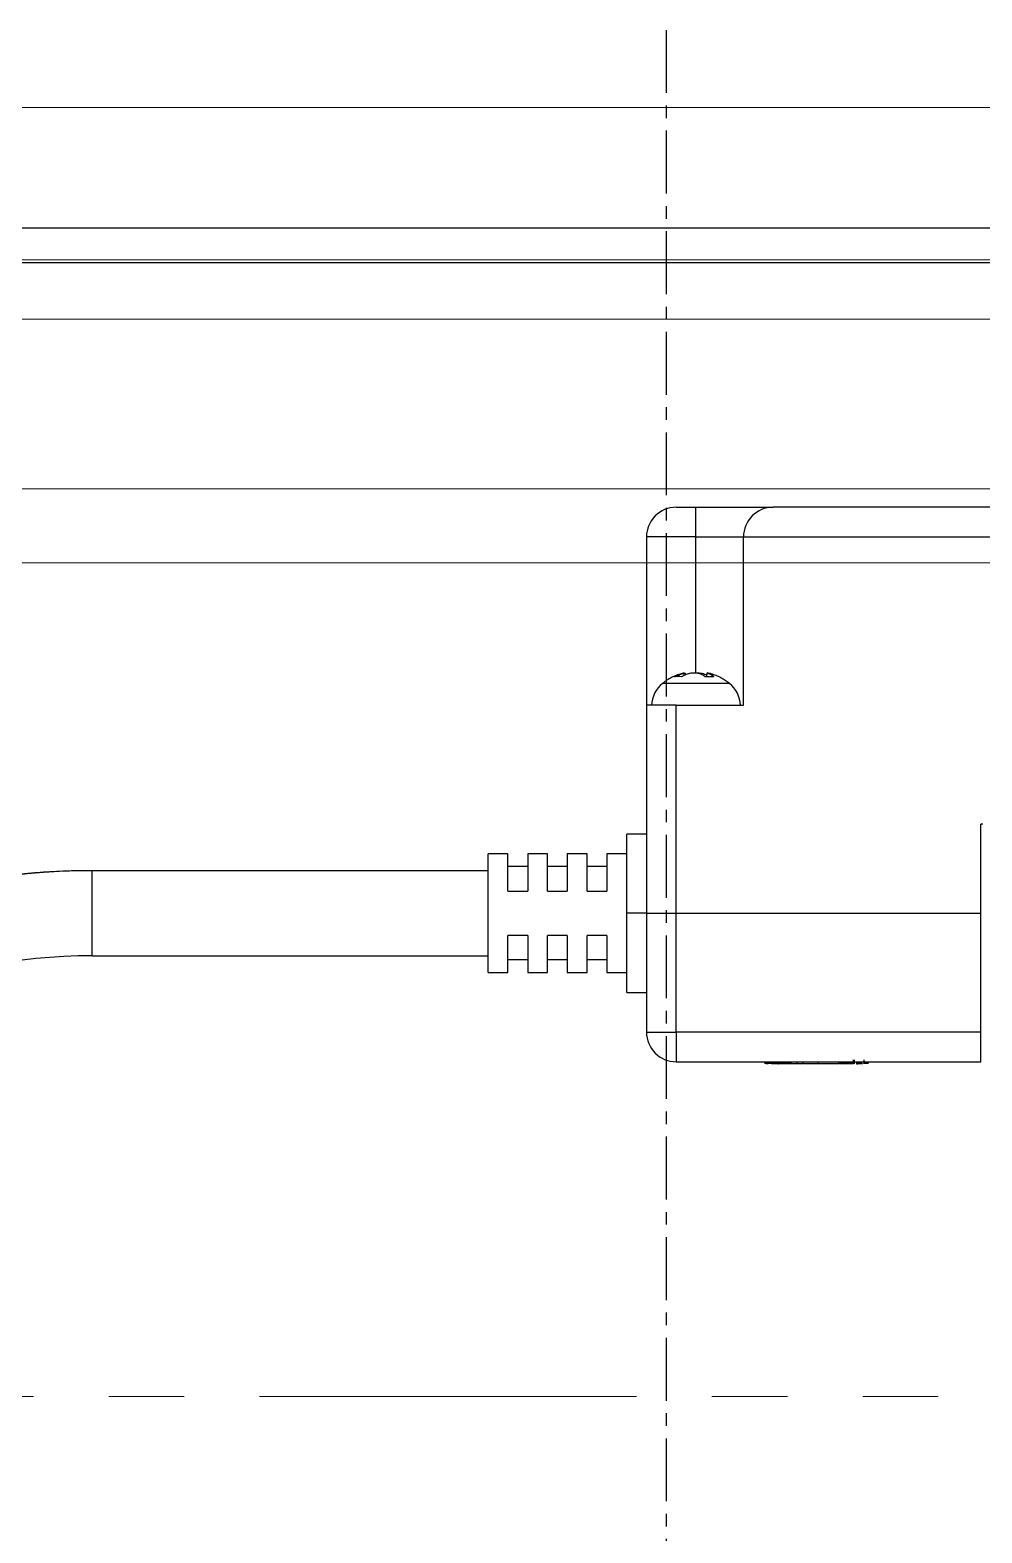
# Model space of a CAD drawing. Extents: x 500 to 100500, y -14500 to 21140.
# Drawn here: x 8559.1 to 8607.2, y -2451 to -2375.1 of the extents above; entities that cross this region are included whole.
import ezdxf

# ---------------------------------------------------------------- set-up
doc = ezdxf.new("R2010")
doc.units = 0
for name, pattern in [('CENTER', [10.16, 6.35, -1.27, 1.27, -1.27]), ('PHANTOM', [12.7, 6.35, -1.27, 1.27, -1.27, 1.27, -1.27]), ('SLD-Solid', [0])]:
    doc.linetypes.add(name, pattern=pattern)
doc.layers.get('0').update_dxf_attribs({"linetype": 'CONTINUOUS'})
for name, color, linetype in [('Center', 1, 'CENTER'), ('D', 7, 'CONTINUOUS'), ('SLD-0', 7, 'CONTINUOUS')]:
    doc.layers.add(name, color=color, linetype=linetype)
doc.layers.add('MODEL', color=7, linetype='SLD-Solid', lineweight=15)

# ---------------------------------------------------------------- blocks, each defined once
blk = doc.blocks.new('KZXCVASDF123')
at = {"color": 7, "linetype": 'Continuous', "lineweight": 18}
for p, q in [((-58754.07, -66506.675, 21.357), (-56215.07, -66506.675, 21.357)), ((-58754.07, -66509.675, 21.357), (-56215.07, -66509.675, 21.357))]:
    blk.add_line(p, q, dxfattribs=at)
blk = doc.blocks.new('KSLIDER')
at = {"color": 60, "linetype": 'PHANTOM', "lineweight": 18, "ltscale": 3}
blk.add_line((-53462.516, -64851.889, 21.357), (-52802.516, -64851.889, 21.357), dxfattribs=at)
blk = doc.blocks.new('KASDADS')
at = {"layer": 'MODEL', "color": 4}
for p, q in [((-51602.516, -66286.787, 21.357), (-51051.165, -66286.787, 21.357)), ((-51588.559, -66306.051, 21.357), (-51046.165, -66306.051, 21.357)), ((-51884.665, -66309.787, 21.357), (-51239.165, -66309.787, 21.357))]:
    blk.add_line(p, q, dxfattribs=at)
blk = doc.blocks.new('KJ특성 TURN')
at = {"layer": 'Center', "ltscale": 0.5}
blk.add_line((9197.784, -70811.089), (9197.784, -71397.089), dxfattribs=at)
at = {"layer": 'SLD-0'}
for p, q in [((9272.784, -70821.089), (9122.784, -70821.089)), ((9198.284, -70835.189), (9199.284, -70835.189)), ((9199.284, -70836.689), (9199.284, -70835.189)), ((9218.384, -70835.189), (9203.184, -70835.189)), ((9199.284, -70836.689), (9196.784, -70836.689)), ((9196.784, -70836.689), (9196.784, -70845.189)), ((9199.284, -70836.689), (9201.684, -70836.689)), ((9199.284, -70843.557), (9199.284, -70836.689)), ((9201.684, -70836.689), (9218.384, -70836.689)), ((9201.684, -70845.189), (9201.684, -70836.689)), ((9198.693, -70843.557), (9198.684, -70843.557)), ((9198.693, -70843.557), (9198.743, -70843.557)), ((9198.7, -70843.677), (9198.693, -70843.557)), ((9198.743, -70843.557), (9198.748, -70843.654)), ((9199.386, -70843.557), (9199.024, -70843.557)), ((9199.386, -70843.557), (9199.544, -70843.557)), ((9199.544, -70843.557), (9199.539, -70843.635)), ((9199.825, -70843.557), (9199.816, -70843.748)), ((9199.884, -70843.557), (9199.825, -70843.557)), ((9200.303, -70844.084), (9197.594, -70844.084)), ((9200.179, -70843.748), (9199.74, -70843.748)), ((9200.975, -70844.084), (9200.303, -70844.084)), ((9196.784, -70845.189), (9196.784, -70855.689)), ((9198.284, -70845.189), (9196.784, -70845.189)), ((9198.284, -70855.689), (9198.284, -70845.189)), ((9198.284, -70845.189), (9201.684, -70845.189)), ((9213.684, -70855.689), (9213.684, -70851.189)), ((9213.784, -70851.189), (9213.684, -70851.189)), ((9196.784, -70851.689), (9195.784, -70851.689)), ((9195.784, -70855.689), (9195.784, -70851.689)), ((9189.784, -70852.689), (9188.784, -70852.689)), ((9188.784, -70858.689), (9188.784, -70852.689)), ((9189.784, -70854.572), (9189.784, -70852.689)), ((9191.784, -70852.689), (9190.784, -70852.689)), ((9190.784, -70852.689), (9190.784, -70854.572)), ((9191.784, -70854.572), (9191.784, -70852.689)), ((9193.784, -70852.689), (9192.784, -70852.689)), ((9192.784, -70852.689), (9192.784, -70854.572)), ((9193.784, -70854.572), (9193.784, -70852.689)), ((9195.784, -70852.689), (9194.784, -70852.689)), ((9194.784, -70852.689), (9194.784, -70854.572)), ((9190.784, -70853.329), (9189.784, -70853.329)), ((9192.784, -70853.329), (9191.784, -70853.329)), ((9194.784, -70853.329), (9193.784, -70853.329)), ((9188.784, -70853.539), (9168.784, -70853.539)), ((9168.784, -70857.839), (9168.784, -70853.539)), ((9189.784, -70854.572), (9190.784, -70854.572)), ((9191.784, -70854.572), (9192.784, -70854.572)), ((9193.784, -70854.572), (9194.784, -70854.572)), ((9195.784, -70859.689), (9195.784, -70855.689)), ((9196.784, -70855.689), (9195.784, -70855.689)), ((9196.784, -70855.689), (9196.784, -70861.689)), ((9196.784, -70855.689), (9198.284, -70855.689)), ((9198.284, -70861.689), (9198.284, -70855.689)), ((9198.284, -70855.689), (9213.684, -70855.689)), ((9213.684, -70861.689), (9213.684, -70855.689)), ((9190.784, -70856.807), (9189.784, -70856.807)), ((9189.784, -70858.689), (9189.784, -70856.807)), ((9190.784, -70856.807), (9190.784, -70858.689)), ((9192.784, -70856.807), (9191.784, -70856.807)), ((9191.784, -70858.689), (9191.784, -70856.807)), ((9192.784, -70856.807), (9192.784, -70858.689)), ((9194.784, -70856.807), (9193.784, -70856.807)), ((9193.784, -70858.689), (9193.784, -70856.807)), ((9194.784, -70856.807), (9194.784, -70858.689)), ((9168.784, -70857.839), (9188.784, -70857.839)), ((9188.784, -70858.689), (9189.784, -70858.689)), ((9190.784, -70858.049), (9189.784, -70858.049)), ((9190.784, -70858.689), (9191.784, -70858.689)), ((9192.784, -70858.049), (9191.784, -70858.049)), ((9192.784, -70858.689), (9193.784, -70858.689)), ((9194.784, -70858.049), (9193.784, -70858.049)), ((9194.784, -70858.689), (9195.784, -70858.689)), ((9195.784, -70859.689), (9196.784, -70859.689)), ((9196.784, -70861.689), (9198.284, -70861.689)), ((9213.684, -70861.689), (9198.284, -70861.689)), ((9198.284, -70861.689), (9198.284, -70863.189)), ((9213.684, -70863.189), (9213.684, -70861.689)), ((9198.284, -70863.189), (9213.684, -70863.189)), ((9202.785, -70863.289), (9202.785, -70863.189)), ((9202.785, -70863.289), (9202.785, -70863.189)), ((9202.785, -70863.289), (9202.785, -70863.189)), ((9202.786, -70863.289), (9202.786, -70863.189)), ((9202.787, -70863.289), (9202.787, -70863.189)), ((9202.788, -70863.289), (9202.788, -70863.189)), ((9202.789, -70863.289), (9202.789, -70863.189)), ((9202.791, -70863.289), (9202.789, -70863.289)), ((9202.791, -70863.289), (9202.791, -70863.189)), ((9202.792, -70863.289), (9202.791, -70863.289)), ((9202.792, -70863.289), (9202.792, -70863.189)), ((9202.794, -70863.289), (9202.792, -70863.289)), ((9202.794, -70863.289), (9202.794, -70863.189)), ((9202.797, -70863.289), (9202.794, -70863.289)), ((9202.797, -70863.289), (9202.797, -70863.189)), ((9202.799, -70863.289), (9202.799, -70863.189)), ((9202.801, -70863.289), (9202.801, -70863.189)), ((9202.804, -70863.289), (9202.804, -70863.189)), ((9202.807, -70863.289), (9202.807, -70863.189)), ((9202.809, -70863.289), (9202.809, -70863.189)), ((9202.812, -70863.289), (9202.812, -70863.189)), ((9202.814, -70863.289), (9202.814, -70863.189)), ((9202.817, -70863.289), (9202.817, -70863.189)), ((9202.82, -70863.289), (9202.82, -70863.189)), ((9202.823, -70863.289), (9202.823, -70863.189)), ((9202.824, -70863.289), (9202.824, -70863.189)), ((9202.825, -70863.289), (9202.825, -70863.189)), ((9202.825, -70863.289), (9202.825, -70863.189)), ((9202.825, -70863.289), (9202.825, -70863.289)), ((9202.826, -70863.289), (9202.825, -70863.289)), ((9202.826, -70863.289), (9202.826, -70863.189)), ((9202.826, -70863.289), (9202.826, -70863.189)), ((9202.826, -70863.289), (9202.826, -70863.289)), ((9202.827, -70863.289), (9202.826, -70863.289)), ((9202.827, -70863.289), (9202.827, -70863.189)), ((9202.828, -70863.289), (9202.827, -70863.289)), ((9202.828, -70863.289), (9202.828, -70863.189)), ((9202.829, -70863.289), (9202.828, -70863.289)), ((9202.829, -70863.289), (9202.829, -70863.189)), ((9202.83, -70863.289), (9202.829, -70863.289)), ((9202.83, -70863.289), (9202.83, -70863.189)), ((9202.832, -70863.289), (9202.83, -70863.289)), ((9202.832, -70863.289), (9202.832, -70863.189)), ((9202.833, -70863.289), (9202.832, -70863.289)), ((9202.833, -70863.289), (9202.833, -70863.189)), ((9202.835, -70863.289), (9202.833, -70863.289)), ((9202.835, -70863.289), (9202.835, -70863.189)), ((9202.836, -70863.289), (9202.835, -70863.289)), ((9202.836, -70863.289), (9202.836, -70863.189)), ((9202.838, -70863.289), (9202.836, -70863.289)), ((9202.838, -70863.289), (9202.838, -70863.189)), ((9202.84, -70863.289), (9202.838, -70863.289)), ((9202.842, -70863.289), (9202.84, -70863.289)), ((9202.842, -70863.289), (9202.842, -70863.189)), ((9202.843, -70863.289), (9202.842, -70863.289)), ((9202.843, -70863.289), (9202.843, -70863.189)), ((9202.845, -70863.289), (9202.843, -70863.289)), ((9202.845, -70863.289), (9202.845, -70863.189)), ((9202.847, -70863.289), (9202.845, -70863.289)), ((9202.847, -70863.289), (9202.847, -70863.189)), ((9202.848, -70863.289), (9202.847, -70863.289)), ((9202.848, -70863.289), (9202.848, -70863.189)), ((9202.85, -70863.289), (9202.848, -70863.289)), ((9202.85, -70863.289), (9202.85, -70863.189)), ((9202.851, -70863.289), (9202.85, -70863.289)), ((9202.851, -70863.289), (9202.851, -70863.189)), ((9202.852, -70863.289), (9202.851, -70863.289)), ((9202.852, -70863.289), (9202.852, -70863.189)), ((9202.853, -70863.289), (9202.852, -70863.289)), ((9202.853, -70863.289), (9202.853, -70863.189)), ((9202.854, -70863.289), (9202.853, -70863.289)), ((9202.854, -70863.289), (9202.854, -70863.189)), ((9202.854, -70863.289), (9202.854, -70863.189)), ((9202.854, -70863.289), (9202.854, -70863.289)), ((9202.855, -70863.289), (9202.854, -70863.289)), ((9202.855, -70863.289), (9202.855, -70863.189)), ((9202.856, -70863.289), (9202.855, -70863.289)), ((9202.856, -70863.289), (9202.856, -70863.189)), ((9202.857, -70863.289), (9202.856, -70863.289)), ((9202.857, -70863.289), (9202.857, -70863.189)), ((9202.858, -70863.289), (9202.857, -70863.289)), ((9202.858, -70863.289), (9202.858, -70863.189)), ((9202.86, -70863.289), (9202.858, -70863.289)), ((9202.86, -70863.289), (9202.86, -70863.189)), ((9202.862, -70863.289), (9202.86, -70863.289)), ((9202.862, -70863.289), (9202.862, -70863.189)), ((9202.864, -70863.289), (9202.862, -70863.289)), ((9202.864, -70863.289), (9202.864, -70863.189)), ((9202.866, -70863.289), (9202.864, -70863.289)), ((9202.866, -70863.289), (9202.866, -70863.189)), ((9202.868, -70863.289), (9202.866, -70863.289)), ((9202.868, -70863.289), (9202.868, -70863.189)), ((9202.871, -70863.289), (9202.868, -70863.289)), ((9202.871, -70863.289), (9202.871, -70863.189)), ((9202.874, -70863.289), (9202.871, -70863.289)), ((9202.874, -70863.289), (9202.874, -70863.189)), ((9202.876, -70863.289), (9202.874, -70863.289)), ((9202.876, -70863.289), (9202.876, -70863.189)), ((9202.879, -70863.289), (9202.876, -70863.289)), ((9202.879, -70863.289), (9202.879, -70863.189)), ((9202.882, -70863.289), (9202.879, -70863.289)), ((9202.882, -70863.289), (9202.882, -70863.189)), ((9202.885, -70863.289), (9202.882, -70863.289)), ((9202.885, -70863.289), (9202.885, -70863.189)), ((9202.888, -70863.289), (9202.885, -70863.289)), ((9202.888, -70863.289), (9202.888, -70863.189)), ((9202.89, -70863.289), (9202.888, -70863.289)), ((9202.89, -70863.289), (9202.89, -70863.189)), ((9202.893, -70863.289), (9202.89, -70863.289)), ((9202.893, -70863.289), (9202.893, -70863.189)), ((9202.895, -70863.289), (9202.893, -70863.289)), ((9202.895, -70863.289), (9202.895, -70863.189)), ((9202.897, -70863.289), (9202.895, -70863.289)), ((9202.897, -70863.289), (9202.897, -70863.189)), ((9202.898, -70863.289), (9202.897, -70863.289)), ((9202.898, -70863.289), (9202.898, -70863.189)), ((9202.899, -70863.289), (9202.898, -70863.289)), ((9202.899, -70863.289), (9202.899, -70863.189)), ((9202.9, -70863.289), (9202.899, -70863.289)), ((9202.9, -70863.289), (9202.9, -70863.189)), ((9202.901, -70863.289), (9202.9, -70863.289)), ((9202.901, -70863.289), (9202.901, -70863.189)), ((9202.902, -70863.289), (9202.901, -70863.289)), ((9202.902, -70863.289), (9202.902, -70863.189)), ((9202.903, -70863.289), (9202.902, -70863.289)), ((9202.903, -70863.289), (9202.903, -70863.189)), ((9202.904, -70863.289), (9202.903, -70863.289)), ((9202.904, -70863.289), (9202.904, -70863.189)), ((9202.906, -70863.289), (9202.904, -70863.289)), ((9202.906, -70863.289), (9202.906, -70863.189)), ((9202.908, -70863.289), (9202.906, -70863.289)), ((9202.908, -70863.289), (9202.908, -70863.189)), ((9202.91, -70863.289), (9202.908, -70863.289)), ((9202.91, -70863.289), (9202.91, -70863.189)), ((9202.913, -70863.289), (9202.91, -70863.289)), ((9202.913, -70863.289), (9202.913, -70863.189)), ((9202.915, -70863.289), (9202.913, -70863.289)), ((9202.915, -70863.289), (9202.915, -70863.189)), ((9202.918, -70863.289), (9202.915, -70863.289)), ((9202.918, -70863.289), (9202.918, -70863.189)), ((9202.922, -70863.289), (9202.918, -70863.289)), ((9202.922, -70863.289), (9202.922, -70863.189)), ((9202.925, -70863.289), (9202.922, -70863.289)), ((9202.925, -70863.289), (9202.925, -70863.189)), ((9202.928, -70863.289), (9202.925, -70863.289)), ((9202.928, -70863.289), (9202.928, -70863.189)), ((9202.931, -70863.289), (9202.928, -70863.289)), ((9202.931, -70863.289), (9202.931, -70863.189)), ((9202.934, -70863.289), (9202.931, -70863.289)), ((9202.934, -70863.289), (9202.934, -70863.189)), ((9202.938, -70863.289), (9202.934, -70863.289)), ((9202.938, -70863.289), (9202.938, -70863.189)), ((9202.941, -70863.289), (9202.941, -70863.189)), ((9202.944, -70863.289), (9202.941, -70863.289)), ((9202.944, -70863.289), (9202.944, -70863.189)), ((9202.947, -70863.289), (9202.947, -70863.189)), ((9202.951, -70863.289), (9202.951, -70863.189)), ((9202.954, -70863.289), (9202.954, -70863.189)), ((9202.958, -70863.289), (9202.958, -70863.189)), ((9202.962, -70863.289), (9202.962, -70863.189)), ((9202.966, -70863.289), (9202.966, -70863.189)), ((9202.97, -70863.289), (9202.97, -70863.189)), ((9202.975, -70863.289), (9202.975, -70863.189)), ((9202.98, -70863.289), (9202.98, -70863.189)), ((9202.985, -70863.289), (9202.985, -70863.189)), ((9202.99, -70863.289), (9202.99, -70863.189)), ((9202.996, -70863.289), (9202.996, -70863.189)), ((9203.002, -70863.289), (9203.002, -70863.189)), ((9203.009, -70863.289), (9203.009, -70863.189)), ((9203.015, -70863.289), (9203.015, -70863.189)), ((9203.022, -70863.289), (9203.022, -70863.189)), ((9203.029, -70863.289), (9203.029, -70863.189)), ((9203.036, -70863.289), (9203.036, -70863.189)), ((9203.042, -70863.289), (9203.042, -70863.189)), ((9203.049, -70863.289), (9203.042, -70863.289)), ((9203.049, -70863.289), (9203.049, -70863.189)), ((9203.056, -70863.289), (9203.056, -70863.189)), ((9203.063, -70863.289), (9203.063, -70863.189)), ((9203.069, -70863.289), (9203.069, -70863.189)), ((9203.076, -70863.289), (9203.076, -70863.189)), ((9203.082, -70863.289), (9203.082, -70863.189)), ((9203.088, -70863.289), (9203.088, -70863.189)), ((9203.094, -70863.289), (9203.094, -70863.189)), ((9203.1, -70863.289), (9203.094, -70863.289)), ((9203.1, -70863.289), (9203.1, -70863.189)), ((9203.106, -70863.289), (9203.1, -70863.289)), ((9203.106, -70863.289), (9203.106, -70863.189)), ((9203.112, -70863.289), (9203.106, -70863.289)), ((9203.112, -70863.289), (9203.112, -70863.189)), ((9203.118, -70863.289), (9203.112, -70863.289)), ((9203.118, -70863.289), (9203.118, -70863.189)), ((9203.123, -70863.289), (9203.118, -70863.289)), ((9203.123, -70863.289), (9203.123, -70863.189)), ((9203.129, -70863.289), (9203.123, -70863.289)), ((9203.129, -70863.289), (9203.129, -70863.189)), ((9203.135, -70863.289), (9203.129, -70863.289)), ((9203.135, -70863.289), (9203.135, -70863.189)), ((9203.14, -70863.289), (9203.135, -70863.289)), ((9203.14, -70863.289), (9203.14, -70863.189)), ((9203.146, -70863.289), (9203.14, -70863.289)), ((9203.146, -70863.289), (9203.146, -70863.189)), ((9203.152, -70863.289), (9203.146, -70863.289)), ((9203.152, -70863.289), (9203.152, -70863.189)), ((9203.158, -70863.289), (9203.152, -70863.289)), ((9203.158, -70863.289), (9203.158, -70863.189)), ((9203.164, -70863.289), (9203.158, -70863.289)), ((9203.164, -70863.289), (9203.164, -70863.189)), ((9203.17, -70863.289), (9203.164, -70863.289)), ((9203.17, -70863.289), (9203.17, -70863.189)), ((9203.177, -70863.289), (9203.17, -70863.289)), ((9203.177, -70863.289), (9203.177, -70863.189)), ((9203.183, -70863.289), (9203.177, -70863.289)), ((9203.183, -70863.289), (9203.183, -70863.189)), ((9203.19, -70863.289), (9203.183, -70863.289)), ((9203.19, -70863.289), (9203.19, -70863.189)), ((9203.197, -70863.289), (9203.19, -70863.289)), ((9203.197, -70863.289), (9203.197, -70863.189)), ((9203.204, -70863.289), (9203.197, -70863.289)), ((9203.204, -70863.289), (9203.204, -70863.189)), ((9203.212, -70863.289), (9203.204, -70863.289)), ((9203.212, -70863.289), (9203.212, -70863.189)), ((9203.22, -70863.289), (9203.212, -70863.289)), ((9203.22, -70863.289), (9203.22, -70863.189)), ((9203.228, -70863.289), (9203.22, -70863.289)), ((9203.228, -70863.289), (9203.228, -70863.189)), ((9203.236, -70863.289), (9203.228, -70863.289)), ((9203.236, -70863.289), (9203.236, -70863.189)), ((9203.245, -70863.289), (9203.236, -70863.289)), ((9203.245, -70863.289), (9203.245, -70863.189)), ((9203.254, -70863.289), (9203.245, -70863.289)), ((9203.254, -70863.289), (9203.254, -70863.189)), ((9203.264, -70863.289), (9203.254, -70863.289)), ((9203.264, -70863.289), (9203.264, -70863.189)), ((9203.274, -70863.289), (9203.264, -70863.289)), ((9203.274, -70863.289), (9203.274, -70863.189)), ((9203.284, -70863.289), (9203.284, -70863.189)), ((9203.294, -70863.289), (9203.284, -70863.289)), ((9203.294, -70863.289), (9203.294, -70863.189)), ((9203.304, -70863.289), (9203.294, -70863.289)), ((9203.304, -70863.289), (9203.304, -70863.189)), ((9203.315, -70863.289), (9203.304, -70863.289)), ((9203.315, -70863.289), (9203.315, -70863.189)), ((9203.325, -70863.289), (9203.315, -70863.289)), ((9203.325, -70863.289), (9203.325, -70863.189)), ((9203.335, -70863.289), (9203.325, -70863.289)), ((9203.335, -70863.289), (9203.335, -70863.189)), ((9203.344, -70863.289), (9203.335, -70863.289)), ((9203.344, -70863.289), (9203.344, -70863.189)), ((9203.354, -70863.289), (9203.344, -70863.289)), ((9203.354, -70863.289), (9203.354, -70863.189)), ((9203.363, -70863.289), (9203.354, -70863.289)), ((9203.363, -70863.289), (9203.363, -70863.189)), ((9203.372, -70863.289), (9203.363, -70863.289)), ((9203.372, -70863.289), (9203.372, -70863.189)), ((9203.381, -70863.289), (9203.372, -70863.289)), ((9203.381, -70863.289), (9203.381, -70863.189)), ((9203.39, -70863.289), (9203.381, -70863.289)), ((9203.39, -70863.289), (9203.39, -70863.189)), ((9203.399, -70863.289), (9203.39, -70863.289)), ((9203.399, -70863.289), (9203.399, -70863.189)), ((9203.409, -70863.289), (9203.399, -70863.289)), ((9203.409, -70863.289), (9203.409, -70863.189)), ((9203.418, -70863.289), (9203.409, -70863.289)), ((9203.418, -70863.289), (9203.418, -70863.189)), ((9203.428, -70863.289), (9203.418, -70863.289)), ((9203.428, -70863.289), (9203.428, -70863.189)), ((9203.437, -70863.289), (9203.428, -70863.289)), ((9203.433, -70863.289), (9203.442, -70863.289)), ((9203.437, -70863.289), (9203.437, -70863.189)), ((9203.447, -70863.289), (9203.437, -70863.289)), ((9203.442, -70863.289), (9203.452, -70863.289)), ((9203.447, -70863.289), (9203.447, -70863.189)), ((9203.456, -70863.289), (9203.447, -70863.289)), ((9203.456, -70863.289), (9203.456, -70863.189)), ((9203.465, -70863.289), (9203.456, -70863.289)), ((9203.465, -70863.289), (9203.465, -70863.189)), ((9203.473, -70863.289), (9203.465, -70863.289)), ((9203.473, -70863.289), (9203.473, -70863.189)), ((9203.481, -70863.289), (9203.473, -70863.289)), ((9203.481, -70863.289), (9203.481, -70863.189)), ((9203.488, -70863.289), (9203.481, -70863.289)), ((9203.488, -70863.289), (9203.488, -70863.189)), ((9203.495, -70863.289), (9203.488, -70863.289)), ((9203.495, -70863.289), (9203.495, -70863.189)), ((9203.501, -70863.289), (9203.495, -70863.289)), ((9203.501, -70863.289), (9203.501, -70863.189)), ((9203.507, -70863.289), (9203.501, -70863.289)), ((9203.507, -70863.289), (9203.507, -70863.189)), ((9203.512, -70863.289), (9203.507, -70863.289)), ((9203.512, -70863.289), (9203.512, -70863.189)), ((9203.517, -70863.289), (9203.512, -70863.289)), ((9203.517, -70863.289), (9203.517, -70863.189)), ((9203.522, -70863.289), (9203.517, -70863.289)), ((9203.522, -70863.289), (9203.522, -70863.189)), ((9203.527, -70863.289), (9203.522, -70863.289)), ((9203.527, -70863.289), (9203.527, -70863.189)), ((9203.531, -70863.289), (9203.527, -70863.289)), ((9203.531, -70863.289), (9203.531, -70863.189)), ((9203.536, -70863.289), (9203.531, -70863.289)), ((9203.536, -70863.289), (9203.536, -70863.189)), ((9203.54, -70863.289), (9203.536, -70863.289)), ((9203.54, -70863.289), (9203.54, -70863.189)), ((9203.545, -70863.289), (9203.54, -70863.289)), ((9203.545, -70863.289), (9203.545, -70863.189)), ((9203.549, -70863.289), (9203.545, -70863.289)), ((9203.549, -70863.289), (9203.549, -70863.189)), ((9203.552, -70863.289), (9203.549, -70863.289)), ((9203.552, -70863.289), (9203.552, -70863.189)), ((9203.556, -70863.289), (9203.552, -70863.289)), ((9203.556, -70863.289), (9203.556, -70863.189)), ((9203.559, -70863.289), (9203.556, -70863.289)), ((9203.559, -70863.289), (9203.559, -70863.189)), ((9203.562, -70863.289), (9203.559, -70863.289)), ((9203.562, -70863.289), (9203.562, -70863.189)), ((9203.564, -70863.289), (9203.562, -70863.289)), ((9203.564, -70863.289), (9203.564, -70863.189)), ((9203.566, -70863.289), (9203.564, -70863.289)), ((9203.566, -70863.289), (9203.566, -70863.189)), ((9203.568, -70863.289), (9203.566, -70863.289)), ((9203.568, -70863.289), (9203.568, -70863.189)), ((9203.569, -70863.289), (9203.568, -70863.289)), ((9203.569, -70863.289), (9203.569, -70863.189)), ((9203.569, -70863.289), (9203.569, -70863.189)), ((9203.569, -70863.289), (9203.569, -70863.289)), ((9203.57, -70863.289), (9203.569, -70863.289)), ((9203.57, -70863.289), (9203.57, -70863.189)), ((9203.57, -70863.289), (9203.57, -70863.289)), ((9203.575, -70863.289), (9203.575, -70863.189)), ((9203.583, -70863.289), (9203.583, -70863.189)), ((9203.591, -70863.289), (9203.583, -70863.289)), ((9203.591, -70863.289), (9203.591, -70863.189)), ((9203.598, -70863.289), (9203.591, -70863.289)), ((9203.598, -70863.289), (9203.598, -70863.189)), ((9203.607, -70863.289), (9203.598, -70863.289)), ((9203.607, -70863.289), (9203.607, -70863.189)), ((9203.615, -70863.289), (9203.607, -70863.289)), ((9203.615, -70863.289), (9203.615, -70863.189)), ((9203.624, -70863.289), (9203.615, -70863.289)), ((9203.624, -70863.289), (9203.624, -70863.189)), ((9203.633, -70863.289), (9203.624, -70863.289)), ((9203.633, -70863.289), (9203.633, -70863.189)), ((9203.643, -70863.289), (9203.633, -70863.289)), ((9203.643, -70863.289), (9203.643, -70863.189)), ((9203.653, -70863.289), (9203.643, -70863.289)), ((9203.653, -70863.289), (9203.653, -70863.189)), ((9203.664, -70863.289), (9203.653, -70863.289)), ((9203.664, -70863.289), (9203.664, -70863.189)), ((9203.675, -70863.289), (9203.664, -70863.289)), ((9203.675, -70863.289), (9203.675, -70863.189)), ((9203.686, -70863.289), (9203.675, -70863.289)), ((9203.686, -70863.289), (9203.686, -70863.189)), ((9203.697, -70863.289), (9203.686, -70863.289)), ((9203.697, -70863.289), (9203.697, -70863.189)), ((9203.708, -70863.289), (9203.697, -70863.289)), ((9203.708, -70863.289), (9203.708, -70863.189)), ((9203.719, -70863.289), (9203.708, -70863.289)), ((9203.719, -70863.289), (9203.719, -70863.189)), ((9203.73, -70863.289), (9203.719, -70863.289)), ((9203.73, -70863.289), (9203.73, -70863.189)), ((9203.741, -70863.289), (9203.73, -70863.289)), ((9203.741, -70863.289), (9203.741, -70863.189)), ((9203.75, -70863.289), (9203.741, -70863.289)), ((9203.75, -70863.289), (9203.75, -70863.189)), ((9203.76, -70863.289), (9203.75, -70863.289)), ((9203.76, -70863.289), (9203.76, -70863.189)), ((9203.768, -70863.289), (9203.76, -70863.289)), ((9203.768, -70863.289), (9203.768, -70863.189)), ((9203.776, -70863.289), (9203.768, -70863.289)), ((9203.776, -70863.289), (9203.776, -70863.189)), ((9203.784, -70863.289), (9203.776, -70863.289)), ((9203.784, -70863.289), (9203.784, -70863.189)), ((9203.791, -70863.289), (9203.784, -70863.289)), ((9203.791, -70863.289), (9203.791, -70863.189)), ((9203.798, -70863.289), (9203.791, -70863.289)), ((9203.798, -70863.289), (9203.798, -70863.189)), ((9203.805, -70863.289), (9203.798, -70863.289)), ((9203.805, -70863.289), (9203.805, -70863.189)), ((9203.811, -70863.289), (9203.805, -70863.289)), ((9203.811, -70863.289), (9203.811, -70863.189)), ((9203.817, -70863.289), (9203.811, -70863.289)), ((9203.817, -70863.289), (9203.817, -70863.189)), ((9203.822, -70863.289), (9203.817, -70863.289)), ((9203.822, -70863.289), (9203.822, -70863.189)), ((9203.827, -70863.289), (9203.822, -70863.289)), ((9203.827, -70863.289), (9203.827, -70863.189)), ((9203.832, -70863.289), (9203.827, -70863.289)), ((9203.832, -70863.289), (9203.832, -70863.189)), ((9203.837, -70863.289), (9203.832, -70863.289)), ((9203.837, -70863.289), (9203.837, -70863.189)), ((9203.842, -70863.289), (9203.837, -70863.289)), ((9203.842, -70863.289), (9203.842, -70863.189)), ((9203.847, -70863.289), (9203.842, -70863.289)), ((9203.847, -70863.289), (9203.847, -70863.189)), ((9203.851, -70863.289), (9203.847, -70863.289)), ((9203.851, -70863.289), (9203.851, -70863.189)), ((9203.856, -70863.289), (9203.851, -70863.289)), ((9203.856, -70863.289), (9203.856, -70863.189)), ((9203.86, -70863.289), (9203.856, -70863.289)), ((9203.86, -70863.289), (9203.86, -70863.189)), ((9203.865, -70863.289), (9203.86, -70863.289)), ((9203.865, -70863.289), (9203.865, -70863.189)), ((9203.87, -70863.289), (9203.865, -70863.289)), ((9203.87, -70863.289), (9203.87, -70863.189)), ((9203.875, -70863.289), (9203.87, -70863.289)), ((9203.875, -70863.289), (9203.875, -70863.189)), ((9203.88, -70863.289), (9203.875, -70863.289)), ((9203.88, -70863.289), (9203.88, -70863.189)), ((9203.885, -70863.289), (9203.88, -70863.289)), ((9203.885, -70863.289), (9203.885, -70863.189)), ((9203.89, -70863.289), (9203.885, -70863.289)), ((9203.89, -70863.289), (9203.89, -70863.189)), ((9203.896, -70863.289), (9203.89, -70863.289)), ((9203.896, -70863.289), (9203.896, -70863.189)), ((9203.902, -70863.289), (9203.896, -70863.289)), ((9203.902, -70863.289), (9203.902, -70863.189)), ((9203.908, -70863.289), (9203.902, -70863.289)), ((9203.908, -70863.289), (9203.908, -70863.189)), ((9203.914, -70863.289), (9203.908, -70863.289)), ((9203.914, -70863.289), (9203.914, -70863.189)), ((9203.92, -70863.289), (9203.914, -70863.289)), ((9203.92, -70863.289), (9203.92, -70863.189)), ((9203.927, -70863.289), (9203.92, -70863.289)), ((9203.927, -70863.289), (9203.927, -70863.189)), ((9203.933, -70863.289), (9203.927, -70863.289)), ((9203.933, -70863.289), (9203.933, -70863.189)), ((9203.94, -70863.289), (9203.933, -70863.289)), ((9203.94, -70863.289), (9203.94, -70863.189)), ((9203.947, -70863.289), (9203.94, -70863.289)), ((9203.947, -70863.289), (9203.947, -70863.189)), ((9203.953, -70863.289), (9203.947, -70863.289)), ((9203.953, -70863.289), (9203.953, -70863.189)), ((9203.96, -70863.289), (9203.953, -70863.289)), ((9203.96, -70863.289), (9203.96, -70863.189)), ((9203.967, -70863.289), (9203.96, -70863.289)), ((9203.967, -70863.289), (9203.967, -70863.189)), ((9203.973, -70863.289), (9203.967, -70863.289)), ((9203.973, -70863.289), (9203.973, -70863.189)), ((9203.979, -70863.289), (9203.973, -70863.289)), ((9203.979, -70863.289), (9203.979, -70863.189)), ((9203.985, -70863.289), (9203.979, -70863.289)), ((9203.985, -70863.289), (9203.985, -70863.189)), ((9203.99, -70863.289), (9203.985, -70863.289)), ((9203.99, -70863.289), (9203.99, -70863.189)), ((9203.995, -70863.289), (9203.99, -70863.289)), ((9203.995, -70863.289), (9203.995, -70863.189)), ((9204, -70863.289), (9203.995, -70863.289)), ((9204, -70863.289), (9204, -70863.189)), ((9204.004, -70863.289), (9204, -70863.289)), ((9204.004, -70863.289), (9204.004, -70863.189)), ((9204.008, -70863.289), (9204.004, -70863.289)), ((9204.008, -70863.289), (9204.008, -70863.189)), ((9204.012, -70863.289), (9204.008, -70863.289)), ((9204.012, -70863.289), (9204.012, -70863.189)), ((9204.016, -70863.289), (9204.012, -70863.289)), ((9204.016, -70863.289), (9204.016, -70863.189)), ((9204.019, -70863.289), (9204.016, -70863.289)), ((9204.019, -70863.289), (9204.019, -70863.189)), ((9204.023, -70863.289), (9204.019, -70863.289)), ((9204.023, -70863.289), (9204.023, -70863.189)), ((9204.026, -70863.289), (9204.023, -70863.289)), ((9204.026, -70863.289), (9204.026, -70863.189)), ((9204.03, -70863.289), (9204.026, -70863.289)), ((9204.03, -70863.289), (9204.03, -70863.189)), ((9204.033, -70863.289), (9204.03, -70863.289)), ((9204.033, -70863.289), (9204.033, -70863.189)), ((9204.036, -70863.289), (9204.033, -70863.289)), ((9204.036, -70863.289), (9204.036, -70863.189)), ((9204.038, -70863.289), (9204.036, -70863.289)), ((9204.038, -70863.289), (9204.038, -70863.189)), ((9204.041, -70863.289), (9204.038, -70863.289)), ((9204.041, -70863.289), (9204.041, -70863.189)), ((9204.043, -70863.289), (9204.041, -70863.289)), ((9204.043, -70863.289), (9204.043, -70863.189)), ((9204.045, -70863.289), (9204.043, -70863.289)), ((9204.045, -70863.289), (9204.045, -70863.189)), ((9204.047, -70863.289), (9204.045, -70863.289)), ((9204.047, -70863.289), (9204.047, -70863.189)), ((9204.049, -70863.289), (9204.047, -70863.289)), ((9204.049, -70863.289), (9204.049, -70863.189)), ((9204.05, -70863.289), (9204.049, -70863.289)), ((9204.05, -70863.289), (9204.05, -70863.189)), ((9204.051, -70863.289), (9204.05, -70863.289)), ((9204.051, -70863.289), (9204.051, -70863.189)), ((9204.052, -70863.289), (9204.051, -70863.289)), ((9204.052, -70863.289), (9204.052, -70863.189)), ((9204.053, -70863.289), (9204.052, -70863.289)), ((9204.053, -70863.289), (9204.053, -70863.189)), ((9204.053, -70863.289), (9204.053, -70863.189)), ((9204.053, -70863.289), (9204.053, -70863.189)), ((9204.053, -70863.289), (9204.053, -70863.289)), ((9204.053, -70863.289), (9204.053, -70863.289)), ((9204.053, -70863.289), (9204.053, -70863.289)), ((9204.054, -70863.289), (9204.054, -70863.189)), ((9204.062, -70863.289), (9204.062, -70863.189)), ((9204.07, -70863.289), (9204.068, -70863.289)), ((9204.07, -70863.289), (9204.07, -70863.189)), ((9204.078, -70863.289), (9204.07, -70863.289)), ((9204.078, -70863.289), (9204.078, -70863.189)), ((9204.083, -70863.189), (9204.083, -70863.289)), ((9204.393, -70863.289), (9204.393, -70863.189)), ((9204.704, -70863.289), (9204.704, -70863.189)), ((9205.44, -70863.189), (9205.44, -70863.289)), ((9206.51, -70863.289), (9206.51, -70863.189)), ((9206.58, -70863.289), (9206.58, -70863.189)), ((9206.581, -70863.289), (9206.581, -70863.189)), ((9206.597, -70863.289), (9206.581, -70863.289)), ((9206.597, -70863.289), (9206.597, -70863.189)), ((9206.613, -70863.289), (9206.597, -70863.289)), ((9206.613, -70863.289), (9206.613, -70863.189)), ((9206.629, -70863.289), (9206.613, -70863.289)), ((9206.629, -70863.289), (9206.629, -70863.189)), ((9206.644, -70863.289), (9206.629, -70863.289)), ((9206.644, -70863.289), (9206.644, -70863.189)), ((9206.659, -70863.289), (9206.644, -70863.289)), ((9206.659, -70863.289), (9206.659, -70863.189)), ((9206.674, -70863.289), (9206.659, -70863.289)), ((9206.674, -70863.289), (9206.674, -70863.189)), ((9206.689, -70863.289), (9206.674, -70863.289)), ((9206.689, -70863.289), (9206.689, -70863.189)), ((9206.705, -70863.289), (9206.689, -70863.289)), ((9206.705, -70863.289), (9206.705, -70863.189)), ((9206.721, -70863.289), (9206.705, -70863.289)), ((9206.721, -70863.289), (9206.721, -70863.189)), ((9206.738, -70863.289), (9206.721, -70863.289)), ((9206.738, -70863.289), (9206.738, -70863.189)), ((9206.755, -70863.289), (9206.738, -70863.289)), ((9206.755, -70863.289), (9206.755, -70863.189)), ((9206.773, -70863.289), (9206.755, -70863.289)), ((9206.773, -70863.289), (9206.773, -70863.189)), ((9206.792, -70863.289), (9206.773, -70863.289)), ((9206.792, -70863.289), (9206.792, -70863.189)), ((9206.811, -70863.289), (9206.792, -70863.289)), ((9206.811, -70863.289), (9206.811, -70863.189)), ((9206.831, -70863.289), (9206.811, -70863.289)), ((9206.831, -70863.289), (9206.831, -70863.189)), ((9206.85, -70863.289), (9206.831, -70863.289)), ((9206.85, -70863.289), (9206.85, -70863.189)), ((9206.869, -70863.289), (9206.85, -70863.289)), ((9206.869, -70863.289), (9206.869, -70863.189)), ((9206.887, -70863.289), (9206.869, -70863.289)), ((9206.887, -70863.289), (9206.887, -70863.189)), ((9206.904, -70863.289), (9206.887, -70863.289)), ((9206.904, -70863.289), (9206.904, -70863.189)), ((9206.92, -70863.289), (9206.904, -70863.289)), ((9206.92, -70863.289), (9206.92, -70863.189)), ((9206.934, -70863.289), (9206.92, -70863.289)), ((9206.934, -70863.289), (9206.934, -70863.189)), ((9206.948, -70863.289), (9206.934, -70863.289)), ((9206.948, -70863.289), (9206.948, -70863.189)), ((9206.961, -70863.289), (9206.948, -70863.289)), ((9206.961, -70863.289), (9206.961, -70863.189)), ((9206.974, -70863.289), (9206.961, -70863.289)), ((9206.974, -70863.289), (9206.974, -70863.189)), ((9206.986, -70863.289), (9206.974, -70863.289)), ((9206.986, -70863.289), (9206.986, -70863.189)), ((9206.997, -70863.289), (9206.986, -70863.289)), ((9206.997, -70863.289), (9206.997, -70863.189)), ((9207.009, -70863.289), (9206.997, -70863.289)), ((9207.009, -70863.289), (9207.009, -70863.189)), ((9207.02, -70863.289), (9207.009, -70863.289)), ((9207.02, -70863.289), (9207.02, -70863.189)), ((9207.031, -70863.289), (9207.02, -70863.289)), ((9207.031, -70863.289), (9207.031, -70863.189)), ((9207.043, -70863.289), (9207.031, -70863.289)), ((9207.043, -70863.289), (9207.043, -70863.189)), ((9207.054, -70863.289), (9207.043, -70863.289)), ((9207.054, -70863.289), (9207.054, -70863.189)), ((9207.065, -70863.289), (9207.054, -70863.289)), ((9207.065, -70863.289), (9207.065, -70863.189)), ((9207.077, -70863.289), (9207.065, -70863.289)), ((9207.077, -70863.289), (9207.077, -70863.189)), ((9207.088, -70863.289), (9207.077, -70863.289)), ((9207.088, -70863.289), (9207.088, -70863.189)), ((9207.099, -70863.289), (9207.088, -70863.289)), ((9207.099, -70863.289), (9207.099, -70863.189)), ((9207.11, -70863.289), (9207.099, -70863.289)), ((9207.11, -70863.289), (9207.11, -70863.189)), ((9207.121, -70863.289), (9207.11, -70863.289)), ((9207.121, -70863.289), (9207.121, -70863.189)), ((9207.132, -70863.289), (9207.121, -70863.289)), ((9207.132, -70863.289), (9207.132, -70863.189)), ((9207.143, -70863.289), (9207.132, -70863.289)), ((9207.143, -70863.289), (9207.143, -70863.189)), ((9207.153, -70863.289), (9207.143, -70863.289)), ((9207.153, -70863.289), (9207.153, -70863.189)), ((9207.162, -70863.289), (9207.153, -70863.289)), ((9207.171, -70863.289), (9207.162, -70863.289)), ((9207.171, -70863.289), (9207.171, -70863.189)), ((9207.18, -70863.289), (9207.171, -70863.289)), ((9207.18, -70863.289), (9207.18, -70863.189)), ((9207.187, -70863.289), (9207.18, -70863.289)), ((9207.187, -70863.289), (9207.187, -70863.189)), ((9207.194, -70863.289), (9207.187, -70863.289)), ((9207.194, -70863.289), (9207.194, -70863.189)), ((9207.2, -70863.289), (9207.194, -70863.289)), ((9207.2, -70863.289), (9207.2, -70863.189)), ((9207.205, -70863.289), (9207.2, -70863.289)), ((9207.205, -70863.289), (9207.205, -70863.189)), ((9207.209, -70863.289), (9207.205, -70863.289)), ((9207.209, -70863.289), (9207.209, -70863.189)), ((9207.214, -70863.289), (9207.209, -70863.289)), ((9207.214, -70863.289), (9207.214, -70863.189)), ((9207.217, -70863.289), (9207.214, -70863.289)), ((9207.217, -70863.289), (9207.217, -70863.189)), ((9207.22, -70863.289), (9207.217, -70863.289)), ((9207.22, -70863.289), (9207.22, -70863.189)), ((9207.223, -70863.289), (9207.22, -70863.289)), ((9207.223, -70863.289), (9207.223, -70863.189)), ((9207.226, -70863.289), (9207.223, -70863.289)), ((9207.226, -70863.289), (9207.226, -70863.189)), ((9207.228, -70863.289), (9207.226, -70863.289)), ((9207.228, -70863.289), (9207.228, -70863.189)), ((9207.23, -70863.289), (9207.228, -70863.289)), ((9207.23, -70863.289), (9207.23, -70863.189)), ((9207.231, -70863.289), (9207.23, -70863.289)), ((9207.231, -70863.289), (9207.231, -70863.189)), ((9207.233, -70863.289), (9207.231, -70863.289)), ((9207.233, -70863.289), (9207.233, -70863.189)), ((9207.234, -70863.289), (9207.233, -70863.289)), ((9207.234, -70863.289), (9207.234, -70863.189)), ((9207.236, -70863.289), (9207.234, -70863.289)), ((9207.236, -70863.289), (9207.236, -70863.189)), ((9207.237, -70863.289), (9207.236, -70863.289)), ((9207.237, -70863.289), (9207.237, -70863.189)), ((9207.238, -70863.289), (9207.237, -70863.289)), ((9207.238, -70863.289), (9207.238, -70863.189)), ((9207.24, -70863.289), (9207.238, -70863.289)), ((9207.24, -70863.289), (9207.24, -70863.089)), ((9207.243, -70863.289), (9207.243, -70863.089)), ((9207.289, -70863.289), (9207.289, -70863.089)), ((9207.395, -70863.289), (9207.412, -70863.289)), ((9207.412, -70863.289), (9207.412, -70863.189)), ((9207.412, -70863.289), (9207.429, -70863.289)), ((9207.429, -70863.289), (9207.429, -70863.189)), ((9207.429, -70863.289), (9207.445, -70863.289)), ((9207.445, -70863.289), (9207.445, -70863.189)), ((9207.445, -70863.289), (9207.461, -70863.289)), ((9207.461, -70863.289), (9207.461, -70863.189)), ((9207.476, -70863.289), (9207.476, -70863.189)), ((9207.48, -70863.289), (9207.478, -70863.289)), ((9207.603, -70863.289), (9207.48, -70863.289)), ((9207.484, -70863.289), (9207.482, -70863.289)), ((9207.486, -70863.289), (9207.484, -70863.289)), ((9207.487, -70863.289), (9207.486, -70863.289)), ((9207.601, -70863.289), (9207.487, -70863.289)), ((9207.491, -70863.289), (9207.489, -70863.289)), ((9207.493, -70863.289), (9207.491, -70863.289)), ((9207.492, -70863.289), (9207.492, -70863.189)), ((9207.495, -70863.289), (9207.493, -70863.289)), ((9207.498, -70863.289), (9207.495, -70863.289)), ((9207.5, -70863.289), (9207.498, -70863.289)), ((9207.503, -70863.289), (9207.5, -70863.289)), ((9207.505, -70863.289), (9207.503, -70863.289)), ((9207.508, -70863.289), (9207.505, -70863.289)), ((9207.507, -70863.289), (9207.507, -70863.189)), ((9207.511, -70863.289), (9207.508, -70863.289)), ((9207.515, -70863.289), (9207.511, -70863.289)), ((9207.519, -70863.289), (9207.515, -70863.289)), ((9207.523, -70863.289), (9207.519, -70863.289)), ((9207.521, -70863.289), (9207.521, -70863.189)), ((9207.527, -70863.289), (9207.523, -70863.289)), ((9207.532, -70863.289), (9207.527, -70863.289)), ((9207.537, -70863.289), (9207.532, -70863.289)), ((9207.535, -70863.289), (9207.535, -70863.189)), ((9207.543, -70863.289), (9207.537, -70863.289)), ((9207.548, -70863.289), (9207.543, -70863.289)), ((9207.554, -70863.289), (9207.548, -70863.289)), ((9207.549, -70863.289), (9207.549, -70863.189)), ((9207.559, -70863.289), (9207.554, -70863.289)), ((9207.565, -70863.289), (9207.559, -70863.289)), ((9207.562, -70863.289), (9207.562, -70863.189)), ((9207.57, -70863.289), (9207.565, -70863.289)), ((9207.576, -70863.289), (9207.57, -70863.289)), ((9207.575, -70863.289), (9207.575, -70863.189)), ((9207.581, -70863.289), (9207.576, -70863.289)), ((9207.587, -70863.289), (9207.581, -70863.289)), ((9207.587, -70863.289), (9207.587, -70863.189)), ((9207.592, -70863.289), (9207.587, -70863.289)), ((9207.597, -70863.289), (9207.592, -70863.289)), ((9207.602, -70863.289), (9207.597, -70863.289)), ((9207.599, -70863.289), (9207.599, -70863.189)), ((9207.606, -70863.289), (9207.602, -70863.289)), ((9207.611, -70863.289), (9207.606, -70863.289)), ((9207.611, -70863.289), (9207.611, -70863.189)), ((9207.615, -70863.289), (9207.611, -70863.289)), ((9207.619, -70863.289), (9207.615, -70863.289)), ((9207.623, -70863.289), (9207.619, -70863.289)), ((9207.622, -70863.289), (9207.622, -70863.189)), ((9207.627, -70863.289), (9207.623, -70863.289)), ((9207.631, -70863.289), (9207.627, -70863.289)), ((9207.635, -70863.289), (9207.631, -70863.289)), ((9207.633, -70863.289), (9207.633, -70863.189)), ((9207.638, -70863.289), (9207.635, -70863.289)), ((9207.641, -70863.289), (9207.638, -70863.289)), ((9207.645, -70863.289), (9207.641, -70863.289)), ((9207.643, -70863.289), (9207.643, -70863.189)), ((9207.648, -70863.289), (9207.645, -70863.289)), ((9207.651, -70863.289), (9207.648, -70863.289)), ((9207.654, -70863.289), (9207.651, -70863.289)), ((9207.653, -70863.289), (9207.653, -70863.189)), ((9207.658, -70863.289), (9207.654, -70863.289)), ((9207.661, -70863.289), (9207.658, -70863.289)), ((9207.665, -70863.289), (9207.661, -70863.289)), ((9207.663, -70863.289), (9207.663, -70863.189)), ((9207.688, -70863.289), (9207.683, -70863.289)), ((9207.693, -70863.289), (9207.688, -70863.289)), ((9207.733, -70863.289), (9207.729, -70863.289)), ((9207.738, -70863.289), (9207.733, -70863.289)), ((9207.789, -70863.289), (9207.789, -70863.089)), ((9207.793, -70863.289), (9207.793, -70863.189)), ((9207.798, -70863.289), (9207.798, -70863.189)), ((9207.803, -70863.289), (9207.803, -70863.189)), ((9207.809, -70863.289), (9207.809, -70863.189)), ((9207.816, -70863.289), (9207.816, -70863.189)), ((9207.823, -70863.289), (9207.823, -70863.189)), ((9207.83, -70863.289), (9207.83, -70863.189)), ((9207.838, -70863.289), (9207.838, -70863.189)), ((9207.846, -70863.289), (9207.846, -70863.189)), ((9207.853, -70863.289), (9207.853, -70863.189)), ((9207.861, -70863.289), (9207.861, -70863.189)), ((9207.868, -70863.289), (9207.868, -70863.189)), ((9207.874, -70863.289), (9207.874, -70863.189)), ((9207.881, -70863.289), (9207.881, -70863.189)), ((9207.887, -70863.289), (9207.887, -70863.189)), ((9207.893, -70863.289), (9207.893, -70863.189)), ((9207.898, -70863.289), (9207.898, -70863.189)), ((9207.903, -70863.289), (9207.903, -70863.189)), ((9207.908, -70863.289), (9207.908, -70863.189)), ((9207.912, -70863.289), (9207.912, -70863.189)), ((9207.916, -70863.289), (9207.916, -70863.189)), ((9207.92, -70863.289), (9207.92, -70863.189)), ((9207.923, -70863.289), (9207.923, -70863.189)), ((9207.927, -70863.289), (9207.927, -70863.189)), ((9207.93, -70863.289), (9207.93, -70863.189)), ((9207.934, -70863.289), (9207.934, -70863.189)), ((9207.937, -70863.289), (9207.937, -70863.189)), ((9207.94, -70863.289), (9207.94, -70863.189)), ((9207.943, -70863.289), (9207.943, -70863.189)), ((9207.947, -70863.289), (9207.947, -70863.189)), ((9207.95, -70863.289), (9207.95, -70863.189)), ((9207.953, -70863.289), (9207.953, -70863.189)), ((9207.956, -70863.289), (9207.956, -70863.189)), ((9207.959, -70863.289), (9207.959, -70863.189)), ((9207.961, -70863.289), (9207.961, -70863.189)), ((9207.964, -70863.289), (9207.964, -70863.189)), ((9207.966, -70863.289), (9207.966, -70863.189)), ((9207.968, -70863.289), (9207.968, -70863.189)), ((9207.97, -70863.289), (9207.97, -70863.189)), ((9207.972, -70863.289), (9207.972, -70863.189)), ((9207.973, -70863.289), (9207.973, -70863.189)), ((9207.975, -70863.289), (9207.975, -70863.189)), ((9207.976, -70863.289), (9207.976, -70863.189)), ((9207.977, -70863.289), (9207.977, -70863.189)), ((9207.977, -70863.289), (9207.977, -70863.189)), ((9207.978, -70863.289), (9207.978, -70863.189)), ((9207.978, -70863.289), (9207.978, -70863.189)), ((9207.979, -70863.289), (9207.979, -70863.189)), ((9207.979, -70863.289), (9207.979, -70863.189)), ((9207.979, -70863.289), (9207.979, -70863.189)), ((9207.979, -70863.289), (9207.979, -70863.189))]:
    blk.add_line(p, q, dxfattribs=at)
for centre, radius, start, end in [((9198.284, -70836.689), 1.5, 90, 180), ((9203.184, -70836.689), 1.5, 90, 180), ((9198.983, -70844.726), 1.237, 52.22067, 70.94981), ((9199.422, -70844.726), 1.237, 52.22067, 70.94981), ((9198.533, -70845.254), 1.5, 128.76672, 177.54096), ((9200.036, -70845.254), 1.5, 2.45904, 51.23328), ((9168.784, -70885.689), 32.15, 90, 180), ((9168.784, -70885.689), 27.85, 90, 180), ((9198.284, -70861.689), 1.5, 180, 270)]:
    blk.add_arc(centre, radius, start, end, dxfattribs=at)
for points, knots in [([(9199.284, -70835.189), (9199.407, -70835.189), (9199.652, -70835.189), (9200.016, -70835.189), (9200.373, -70835.189), (9200.73, -70835.189), (9201.081, -70835.189), (9201.424, -70835.189), (9201.747, -70835.189), (9202.047, -70835.189), (9202.317, -70835.189), (9202.552, -70835.189), (9202.753, -70835.189), (9202.93, -70835.189), (9203.071, -70835.189), (9203.167, -70835.189), (9203.178, -70835.189), (9203.184, -70835.189)], [0, 0, 0, 0, 0.060257, 0.1199852, 0.1797242, 0.240013, 0.3042909, 0.3686547, 0.4343003, 0.5000337, 0.5656792, 0.6314126, 0.6956905, 0.7600543, 0.840231, 0.9197855, 1, 1, 1, 1]), ([(9198.695, -70843.556), (9198.625, -70843.573), (9198.468, -70843.61), (9198.231, -70843.699), (9197.987, -70843.817), (9197.776, -70843.943), (9197.655, -70844.039), (9197.604, -70844.079)], [0, 0, 0, 0, 0.1770348, 0.3975486, 0.6192071, 0.8422995, 1, 1, 1, 1]), ([(9198.224, -70843.748), (9198.299, -70843.708), (9198.451, -70843.627), (9198.612, -70843.58), (9198.693, -70843.557)], [0, 0, 0, 0, 0.496673, 1, 1, 1, 1]), ([(9199.024, -70843.557), (9198.944, -70843.58), (9198.784, -70843.627), (9198.632, -70843.708), (9198.556, -70843.748)], [0, 0, 0, 0, 0.496673, 1, 1, 1, 1]), ([(9199.544, -70843.557), (9199.624, -70843.578), (9199.718, -70843.603), (9199.807, -70843.648), (9199.82, -70843.654)], [0, 0, 0, 0, 0.8535885, 1, 1, 1, 1]), ([(9200.966, -70844.077), (9200.899, -70844.027), (9200.764, -70843.925), (9200.542, -70843.795), (9200.305, -70843.686), (9200.081, -70843.604), (9199.934, -70843.571), (9199.873, -70843.557)], [0, 0, 0, 0, 0.204662, 0.416514, 0.629811, 0.844295, 1, 1, 1, 1]), ([(9168.784, -70853.539), (9168.465, -70853.542), (9168.019, -70853.545), (9167.36, -70853.566), (9166.8, -70853.591), (9166.132, -70853.633), (9165.431, -70853.69), (9164.698, -70853.765), (9163.941, -70853.857), (9163.169, -70853.968), (9162.384, -70854.099), (9161.591, -70854.248), (9160.793, -70854.418), (9159.992, -70854.607), (9159.189, -70854.816), (9158.388, -70855.045), (9157.588, -70855.295), (9156.792, -70855.564), (9156, -70855.853), (9155.214, -70856.161), (9154.435, -70856.489), (9153.664, -70856.837), (9152.901, -70857.204), (9152.148, -70857.59), (9151.405, -70857.995), (9150.673, -70858.418), (9149.954, -70858.86), (9149.247, -70859.32), (9148.553, -70859.797), (9147.873, -70860.292), (9147.208, -70860.803), (9146.559, -70861.332), (9145.925, -70861.877), (9145.309, -70862.437), (9144.709, -70863.014), (9144.127, -70863.605), (9143.563, -70864.211), (9143.018, -70864.832), (9142.493, -70865.466), (9141.987, -70866.113), (9141.501, -70866.774), (9141.037, -70867.446), (9140.593, -70868.131), (9140.171, -70868.827), (9139.771, -70869.534), (9139.394, -70870.251), (9139.039, -70870.978), (9138.708, -70871.714), (9138.4, -70872.459), (9138.115, -70873.212), (9137.855, -70873.972), (9137.619, -70874.74), (9137.408, -70875.514), (9137.222, -70876.293), (9137.06, -70877.078), (9136.924, -70877.868), (9136.814, -70878.661), (9136.729, -70879.458), (9136.671, -70880.257), (9136.638, -70880.995), (9136.637, -70881.466), (9136.637, -70881.67)], [0, 0, 0, 0, 0.019025, 0.026651, 0.039325, 0.052481, 0.066594, 0.081327, 0.096546, 0.112143, 0.128041, 0.144182, 0.160525, 0.177035, 0.193687, 0.210461, 0.227339, 0.244308, 0.261358, 0.278478, 0.295661, 0.312901, 0.33019, 0.347526, 0.364903, 0.382317, 0.399766, 0.417246, 0.434755, 0.452291, 0.469852, 0.487436, 0.505041, 0.522666, 0.540311, 0.557973, 0.575652, 0.593346, 0.611056, 0.628781, 0.64652, 0.664273, 0.682039, 0.699818, 0.71761, 0.735416, 0.753234, 0.771066, 0.788912, 0.806771, 0.824645, 0.842534, 0.860438, 0.878359, 0.896296, 0.914251, 0.932224, 0.950217, 0.968229, 0.986263, 1, 1, 1, 1]), ([(9204.393, -70863.289), (9204.359, -70863.289), (9204.29, -70863.289), (9204.198, -70863.289), (9204.127, -70863.289), (9204.087, -70863.289), (9204.087, -70863.289), (9204.087, -70863.289)], [0, 0, 0, 0, 0.208768, 0.423259, 0.637285, 0.853106, 1, 1, 1, 1]), ([(9204.7, -70863.289), (9204.701, -70863.289), (9204.705, -70863.289), (9204.678, -70863.289), (9204.618, -70863.289), (9204.531, -70863.289), (9204.452, -70863.289), (9204.405, -70863.289), (9204.393, -70863.289)], [0, 0, 0, 0, 0.066877, 0.283138, 0.496535, 0.7117744, 0.9273063, 1, 1, 1, 1]), ([(9205.44, -70863.289), (9205.38, -70863.289), (9205.262, -70863.289), (9205.053, -70863.289), (9204.864, -70863.289), (9204.77, -70863.289), (9204.738, -70863.289)], [0, 0, 0, 0, 0.221826, 0.443253, 0.805417, 1, 1, 1, 1]), ([(9206.51, -70863.289), (9206.505, -70863.289), (9206.497, -70863.289), (9206.431, -70863.289), (9206.342, -70863.289), (9206.235, -70863.289), (9206.132, -70863.289), (9206.004, -70863.289), (9205.82, -70863.289), (9205.623, -70863.289), (9205.482, -70863.289), (9205.44, -70863.289)], [0, 0, 0, 0, 0.183428, 0.334482, 0.48515, 0.564977, 0.644691, 0.725515, 0.806239, 0.942445, 1, 1, 1, 1]), ([(9206.58, -70863.289), (9206.579, -70863.289), (9206.578, -70863.289), (9206.549, -70863.289), (9206.539, -70863.289)], [0, 0, 0, 0, 0.643268, 1, 1, 1, 1])]:
    blk.add_open_spline(points, degree=3, knots=knots, dxfattribs=at)
blk.add_open_spline([(9198.556, -70843.748), (9198.498, -70843.742), (9198.382, -70843.729), (9198.277, -70843.742), (9198.224, -70843.748)], degree=3, dxfattribs=at)
blk = doc.blocks.new('KJVision F 2')
at = {"layer": 'Center'}
blk.add_blockref('KJ특성 TURN', (-14462.005, -5707.598, -96.768), dxfattribs=at)
blk = doc.blocks.new('KJG24hsdg')
at = {"color": 1, "linetype": 'Continuous', "lineweight": 25}
blk.add_line((-17830.419, -19786.422), (-18270.419, -19786.422), dxfattribs=at)

msp = doc.modelspace()

# ---------------------------------------------------------------- block references
at = {"layer": 'Center'}
msp.add_blockref('KJVision F 2', (13855.468, 74143.583, 20.95), dxfattribs=at)
at = {"layer": 'D', "color": 1}
for name, p in [('KZXCVASDF123', (65071.067, 64119.97, -31.832)), ('KASDADS', (59866.514, 63907.775, -97.175))]:
    msp.add_blockref(name, p, dxfattribs=at)
at = {"layer": 'D'}
msp.add_blockref('KJG24hsdg', (26626.917, 17399.569, -10.475), dxfattribs=at)
at = {"layer": 'D', "color": 1, "xscale": -1}
msp.add_blockref('KSLIDER', (-44682.269, 62407.775, -162.518), dxfattribs=at)

doc.saveas('drawing.dxf')
